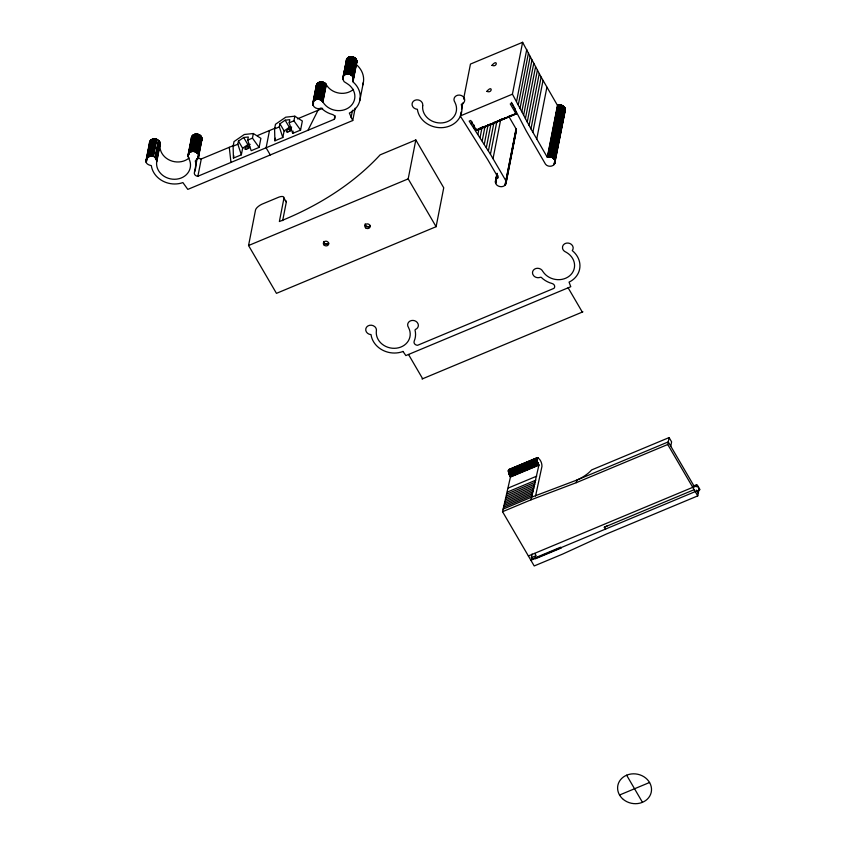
<?xml version="1.0" encoding="UTF-8"?>
<svg xmlns="http://www.w3.org/2000/svg" width="846" height="846" viewBox="0 0 846 846"><rect width="100%" height="100%" fill="white"/><g stroke="black" fill="none" stroke-linecap="round" stroke-linejoin="round"><path stroke-width="1.27" d="M187.981 155.167L188.944 158.784A17.047 14.858 11.1 0 1 176.856 179.119A17.047 14.858 11.1 0 1 156.573 162.982L160.127 143.905C160.328 137.708 149.361 137.01 149.404 143.46M191.418 137.634C192.814 131.849 202.892 133.689 201.993 139.706M692.98 486.207L696.607 484.695L699.103 488.977L697.749 495.893L606.296 534.08L562.653 554.077L534.207 565.953L502.545 511.703L510.445 477.038C509.461 475.632 506.564 468.621 510.022 469.921M502.545 511.703L530.992 499.827L538.902 465.163C532.959 453.456 542.053 458.046 541.958 466.389L535.571 496.01M555.124 162.474C555.737 158.445 550.735 155.664 547.299 157.271L557.482 105.39C560.919 103.794 565.911 106.564 565.297 110.604M312.883 102.789C314.12 97.935 321.639 98.295 323.331 102.673A17.047 14.858 11.1 0 0 349.758 106.924A17.047 14.858 11.1 0 0 346.955 83.49L344.121 81.66L342.82 79.186L346.511 59.474C349.218 53.319 360.089 58.501 356.007 64.307A22.44 19.543 11.1 0 1 362.638 85.192M355.161 108.172L352.74 120.523L187.812 189.388L182.895 182.588A22.44 19.543 11.1 0 1 151.349 165.636C137.189 162.58 155.104 148.071 156.69 161.692M160.127 143.905L159.957 145.692A17.047 14.858 11.1 0 0 170.236 160.454A17.047 14.858 11.1 0 0 189.092 158.001M514.971 108.774L516.102 113.946L476.594 130.443L476.584 129.026M312.84 103.032C312.216 107.315 317.768 110.086 321.205 107.96L321.522 108.288A22.44 19.543 11.1 0 0 332.425 114.485A3.416 2.972 11.1 0 1 334.276 119.307L197.89 176.243A3.416 2.972 11.1 0 1 194.495 172.076A22.44 19.543 11.1 0 0 195.31 160.983L198.546 157.24M495.47 181.107C494.561 187.051 504.66 189.028 506.056 183.18M516.282 131.067L516.049 128.867L508.985 116.706M422.693 105.634L422.672 105.909A17.047 14.858 11.1 0 0 442.469 122.871A17.047 14.858 11.1 0 0 454.979 102.482L454.873 102.207A5.383 4.695 11.1 0 1 456.237 95.799A5.383 4.695 11.1 0 1 463.629 97.163L464.496 98.739A5.383 4.695 11.1 0 1 461.324 104.259L461.356 104.682A22.44 19.543 11.1 0 1 443.378 127.556A22.44 19.543 11.1 0 1 417.395 109.346L417.3 109.261A5.383 4.695 11.1 0 1 412.065 103.963A5.383 4.695 11.1 0 1 418.083 99.913A5.383 4.695 11.1 0 1 422.693 105.634L422.63 105.877M535.55 556.605L535.264 558.836L561.342 547.944M191.376 137.877L191.608 140.076M198.599 156.996C199.497 150.979 189.419 149.139 188.024 154.924M316.235 85.742L316.309 87.466M506.098 182.948L505.866 180.737L490.437 154.258L469.181 121.115L470.757 120.449L476.594 130.443M283.981 198.017L279.37 221.546C316.954 206.498 352.507 184.735 380.129 154.86L415.82 139.96L443.738 187.791L436.102 226.696L276.462 293.351L248.555 245.53L255.513 210.041A7.18 2.792 -30.3 0 1 261.943 204.193L278.884 197.129A7.18 2.792 -30.3 0 1 283.981 198.017L286.297 202.162L282.67 220.616M286.297 202.162L286.318 202.014A7.18 2.792 -30.3 0 0 285.335 200.587M146.009 160.507L149.7 141.779M146.062 161.248L150.038 141.123M146.168 161.745L150.176 140.912M146.242 161.977L146.718 159.513M146.94 158.001L150.493 140.521M146.326 162.221L146.813 159.746M147.278 157.62L150.662 140.33M147.458 157.451L150.852 140.161M147.659 157.282L151.053 139.992M147.87 157.123L151.254 139.833M148.082 156.975L151.476 139.685M148.314 156.848L151.698 139.548M148.547 156.721L151.942 139.431M148.79 156.605L152.174 139.315M149.033 156.499L152.428 139.209M149.287 156.415L152.682 139.125M149.552 156.341L152.946 139.04M149.816 156.267L153.211 138.977M150.091 156.214L153.486 138.924M150.366 156.182L153.761 138.892M150.641 156.15L154.035 138.86M150.926 156.14L154.31 138.85M151.201 156.14L154.596 138.85M151.487 156.15L154.871 138.86M151.762 156.172L155.156 138.881M152.047 156.214L155.431 138.913M152.322 156.256L155.717 138.966M152.597 156.32L155.992 139.03M152.862 156.394L156.256 139.104M153.137 156.489L156.531 139.188M153.401 156.584L156.785 139.294M155.04 157.589L158.435 140.299M155.241 157.768L158.636 140.478M155.431 157.959L158.826 140.669M155.611 158.16L158.995 140.87M155.77 158.371L159.164 141.071M155.928 158.583L159.323 141.293M156.066 158.805L159.46 141.504M156.193 159.027L159.587 141.737M156.309 159.26L159.704 141.959M156.415 159.492L159.809 142.202M156.573 159.968L159.894 142.435M156.637 160.211L160.031 142.921M156.732 160.952L160.074 143.164M187.928 155.653L191.556 137.168M187.96 156.394L191.873 136.492M188.055 156.891L192.148 136.069M188.616 154.659L192.296 135.878M188.7 154.903L192.465 135.688M189.25 152.798L192.835 135.328M189.641 152.46L193.036 135.17M189.853 152.301L193.248 135.011M190.075 152.164L193.47 134.874M190.308 152.026L193.702 134.736M190.54 151.91L193.935 134.62M190.784 151.804L194.178 134.503M191.037 151.698L194.432 134.408M191.302 151.614L194.686 134.324M191.556 151.54L194.95 134.25M191.831 151.476L195.225 134.186M192.105 151.434L195.489 134.144M192.38 151.402L195.764 134.102M192.655 151.371L196.05 134.08M192.93 151.36L196.325 134.07M193.216 151.371L196.61 134.08M193.491 151.381L196.885 134.091M193.776 151.413L197.171 134.123M194.051 151.455L197.446 134.165M194.326 151.508L197.721 134.218M194.601 151.571L197.996 134.281M194.876 151.656L198.271 134.366M195.14 151.741L198.535 134.451M195.405 151.846L198.789 134.556M195.659 151.963L199.053 134.673M195.902 152.09L199.296 134.8M196.145 152.227L199.54 134.937M196.378 152.375L199.772 135.085M196.6 152.534L199.994 135.244M196.822 152.703L200.216 135.413M197.023 152.872L200.417 135.582M197.224 153.063L200.618 135.772M197.404 153.253L200.798 135.963M197.583 153.454L200.978 136.164M194.495 172.076L197.16 158.488M197.319 159.376L197.985 156.721M197.668 159.006L201.845 137.75M197.827 158.805L201.908 137.993M198.101 158.382L202.004 138.48M198.324 157.938L202.046 138.977M197.89 176.243L201.285 158.953L234.152 145.279M233.115 146.199L234.014 141.589L244.283 134.503L253.356 133.52L260.885 138.342L259.098 147.405L251.199 150.704L247.709 140.108L248.322 136.999L243.701 137.496L238.466 141.113L237.853 144.222L241.343 154.818L233.443 158.117L233.115 146.199L237.853 144.222M233.443 158.117L233.898 155.812M241.343 154.818L242.633 148.251L238.466 141.113M259.098 147.405L252.457 138.131L253.356 133.52M269.504 130.527L266.109 147.817L270.276 154.955M274.58 128.888L275.489 124.277L285.758 117.182L294.831 116.198L302.35 121.02L300.573 130.094L292.674 133.393L289.184 122.797L289.797 119.677L285.165 120.185L279.941 123.791L279.328 126.911L282.818 137.507L274.908 140.806L274.58 128.888L279.328 126.911M274.908 140.806L275.415 138.215M282.818 137.507L284.108 130.929L279.941 123.791M300.573 130.094L293.922 120.809L294.831 116.198M292.674 133.393L293.118 131.088M312.809 103.275L316.341 85.266C317.81 80.613 325.044 81.11 326.715 85.383A17.047 14.858 11.1 0 0 353.469 89.369M312.798 104.016L316.615 84.579M312.861 104.513L316.859 84.145M312.988 104.999L313.401 102.281M313.612 101.224L317.155 83.743M313.073 105.232L313.559 102.768M313.929 100.843L317.324 83.553M314.109 100.663L317.504 83.363M314.3 100.484L317.694 83.194M314.5 100.325L317.895 83.035M314.712 100.166L318.107 82.876M314.934 100.029L318.329 82.739M315.167 99.891L318.561 82.601M315.399 99.775L318.794 82.485M315.643 99.669L319.037 82.369M315.896 99.564L319.291 82.273M316.161 99.479L319.545 82.189M316.415 99.405L319.809 82.115M316.69 99.342L320.084 82.051M316.964 99.299L320.348 82.009M317.239 99.268L320.623 81.967M317.514 99.236L320.909 81.946M317.789 99.225L321.184 81.935M318.075 99.236L321.469 81.946M318.35 99.246L321.744 81.956M318.635 99.278L322.03 81.988M318.91 99.32L322.305 82.03M319.185 99.373L322.58 82.083M319.46 99.437L322.855 82.147M319.735 99.521L323.13 82.231M320 99.606L323.394 82.316M320.264 99.712L323.648 82.422M320.518 99.828L323.912 82.538M320.761 99.955L324.155 82.665M321.004 100.092L324.399 82.802M321.237 100.24L324.631 82.95M321.459 100.399L324.853 83.109M321.681 100.568L325.076 83.278M321.882 100.737L325.276 83.447M322.083 100.928L325.477 83.638M322.263 101.118L325.657 83.828M322.442 101.319L325.837 84.029M322.601 101.531L325.996 84.24M322.749 101.742L326.144 84.452M322.886 101.964L326.281 84.674M334.276 119.307L334.995 115.595M342.82 79.186L346.744 59.04M342.863 79.429L347.019 58.628M342.873 77.472L347.177 58.427M343.793 75.717L347.537 58.067M343.962 75.537L347.727 57.898M344.333 75.188L347.939 57.74M344.544 75.03L348.15 57.581M344.756 74.882L348.372 57.443M344.978 74.734L348.605 57.317M345.21 74.607L348.848 57.2M345.454 74.49L349.091 57.094M345.697 74.385L349.345 56.999M345.951 74.289L349.599 56.915M346.215 74.215L349.874 56.851M346.479 74.141L350.138 56.788M346.744 74.088L350.413 56.745M347.019 74.036L350.688 56.714M347.294 74.004L350.963 56.703M347.569 73.993L351.249 56.693M347.854 73.983L351.524 56.703M348.129 73.993L351.809 56.724M348.415 74.014L352.084 56.756M348.689 74.046L352.37 56.798M352.74 120.523L349.345 113.089A22.44 19.543 11.1 0 0 352.623 81.597C354.728 78.932 352.602 74.649 349.25 74.152L352.645 56.862M349.525 74.215L352.909 56.925M349.789 74.3L353.184 57.01M350.054 74.395L353.448 57.105M350.318 74.501L353.702 57.211M350.572 74.628L353.956 57.338M350.815 74.755L354.21 57.465M351.048 74.892L354.442 57.602M351.28 75.051L354.675 57.75M351.502 75.209L354.897 57.919M351.714 75.379L355.109 58.088M351.925 75.558L355.309 58.268M352.116 75.749L355.51 58.459M352.296 75.939L355.69 58.649M352.465 76.151L355.859 58.85M352.623 76.362L356.018 59.061M352.771 76.574L356.166 59.283M352.898 76.796L356.293 59.506M353.131 77.261L356.409 59.738M353.226 77.494L356.61 60.203M352.602 81.491L356.695 60.447M352.75 81.29L356.758 60.69M353.004 80.856L356.843 61.176M353.29 80.18L356.843 62.17M351.069 117.668L352.518 110.255M359.814 100.515L363.41 82.221M436.102 226.696L408.184 178.876L415.82 139.96M460.52 114.654L461.028 112.063M461.535 109.472L462.815 102.99M463.576 99.098L470.45 64.074L522.606 42.3L541.133 77.049L557.482 105.39M471.402 124.383L471.909 121.792M473.601 127.661L474.109 125.071M477.937 134.25L478.952 129.057M480.073 137.56L482.104 127.186M482.188 140.88L484.991 126.614M484.282 144.211L488.1 124.753M486.355 147.542L490.934 124.203M488.406 150.895L494.001 122.363M490.437 154.258L496.792 121.835M493.028 158.636L500.663 119.73M495.439 181.351L497.004 173.324M547.299 157.271L530.96 128.92L512.422 94.17L522.606 42.3M495.428 182.091L497.12 173.451M495.492 182.588L497.12 174.318M495.619 183.074L496.063 180.24M495.523 180.864L497.078 175.048M495.703 183.318L496.211 180.716M496.242 179.299L497.332 175.027M496.57 178.918L497.258 176.137M496.75 178.728L497.448 175.968M496.94 178.559L497.649 175.799M497.141 178.4L497.86 175.651M516.589 101.319L526.772 49.438M518.312 104.798L528.486 52.917M505.009 185.137L505.771 181.245M505.866 180.737L516.049 128.867M520.047 108.267L530.231 56.386M505.178 184.946L516.134 129.1M505.474 184.544L516.25 129.586M505.718 184.111L516.324 130.083M505.993 183.423L516.314 130.823M521.813 111.725L531.986 59.855M523.6 115.183L533.773 63.313M525.408 118.63L535.581 66.76M527.238 122.067L537.411 70.197M529.088 125.504L539.262 73.623M530.96 128.92L541.133 77.049M532.853 132.336L543.037 80.455M536.713 139.135L546.897 87.254M547.552 157.166L557.726 105.295M547.806 157.081L557.99 105.211M548.071 157.007L558.254 105.137M548.345 156.954L558.519 105.073M548.62 156.901L558.794 105.031M548.895 156.87L559.069 104.989M549.17 156.838L559.343 104.967M549.445 156.838L559.629 104.957M549.731 156.838L559.904 104.957M550.016 156.848L560.189 104.978M550.291 156.88L560.464 105.01M550.566 156.922L560.75 105.052M550.852 156.975L561.025 105.105M551.127 157.039L561.3 105.168M551.391 157.123L561.575 105.242M551.655 157.219L561.839 105.338M551.92 157.314L562.093 105.443M552.174 157.43L562.357 105.56M552.427 157.557L562.601 105.687M552.671 157.694L562.844 105.824M552.903 157.842L563.076 105.972M553.125 158.001L563.299 106.131M553.337 158.17L563.521 106.289M553.548 158.35L563.722 106.469M553.749 158.53L563.922 106.659M553.929 158.731L564.113 106.85M554.109 158.932L564.282 107.051M554.267 159.143L564.441 107.262M554.416 159.355L564.599 107.474M554.553 159.577L564.737 107.696M554.68 159.799L564.853 107.928M516.102 113.946L510.265 103.952L511.851 103.297L526.223 130.897L545.501 164.187C548.24 167.889 556.086 166.588 554.786 160.782M554.891 160.275L564.969 108.161M554.024 164.674L565.149 108.637M554.193 164.484L565.223 108.88M554.49 164.082L565.318 109.367M554.627 163.86L565.35 109.864M560.665 547.193L532.219 559.079L531.383 557.651L532.092 554.014M530.992 499.827L576.295 482.685L576.803 480.084A18.549 7.223 -30.3 0 0 591.64 469.921L669.101 437.583L671.608 441.866L670.762 446.18M697.749 495.893L667.748 444.499L669.101 437.583M696.184 486.852L696.607 484.695M201.94 139.95L200.893 141.906M516.229 131.31L515.648 132.674M565.255 110.847L564.673 112.201M555.071 162.718L554.849 163.415M346.511 59.474L346.405 62.615M307.955 130.337L318.033 110.255L322.654 108.32M242.633 148.251L247.867 144.634L250.173 144.38M284.108 130.929L289.332 127.323L291.648 127.069M497.353 178.242L498.283 177.734L487.698 159.598L460.266 115.955L512.422 94.17M257.311 135.614L275.563 127.989M297.411 118.874L318.033 110.255M247.709 140.108L252.457 138.131M289.184 122.797L293.922 120.809M479.026 128.624L482.622 127.133M499.383 120.132L502.979 118.63M477.842 129.311L485.022 126.318M487.423 125.314L491.008 123.812M493.408 122.818L505.379 117.816M507.769 116.811L511.365 115.31M477.831 129.491L514.96 113.988M476.626 130.147L516.145 113.65M476.615 130.305L516.123 113.808M248.555 245.53L408.184 178.876M422.038 379.008L582.926 311.825M508.732 469.551L537.496 457.549M508.562 469.794L537.781 457.591M508.478 470.016L537.993 457.686M508.425 470.291L538.225 457.845M508.414 470.439L537.157 458.426M508.404 470.609L536.85 458.733M508.404 470.778L536.85 458.902M508.404 470.968L536.85 459.092M508.414 471.159L536.872 459.283M508.435 471.37L536.882 459.484M508.467 471.582L536.914 459.695M508.499 471.793L536.946 459.917M508.531 472.026L536.988 460.139M508.583 472.258L537.03 460.372M508.636 472.491L537.083 460.615M508.689 472.745L537.136 460.859M508.753 472.988L537.199 461.112M508.827 473.242L537.273 461.366M508.901 473.496L537.347 461.62M508.985 473.76L537.432 461.884M509.07 474.024L537.527 462.138M509.165 474.278L537.612 462.402M509.26 474.543L537.718 462.667M509.366 474.807L537.813 462.931M509.472 475.071L537.919 463.185M509.588 475.325L538.035 463.449M509.694 475.589L538.151 463.703M509.821 475.843L538.268 463.957M509.937 476.087L538.384 464.211M510.064 476.33L538.511 464.454M510.191 476.573L538.638 464.697M510.318 476.806L538.765 464.93M510.445 477.038L538.902 465.163M508.287 488.015L536.745 476.139M507.441 492.034L535.888 480.158M506.997 494.011L535.455 482.135M506.543 495.968L535 484.092M506.077 497.913L534.535 486.027M505.601 499.827L534.059 487.952M505.115 501.72L533.562 489.845M504.618 503.603L533.065 491.727M504.11 505.453L532.557 493.578M503.582 507.293L532.028 495.418M503.053 509.112L531.5 497.226L576.803 480.084L668.255 441.898L694.439 486.757M576.295 482.685L667.748 444.499M528.369 555.959L697.495 485.35L699.991 489.633L530.876 560.242M531.383 557.651L536.121 555.674L534.809 553.411M605.556 529.342L604.298 527.206L694.534 489.527M619.536 795.029L649.569 782.487M403.024 351.471L402.611 351.629A22.44 19.543 11.1 0 1 371.056 334.688L370.96 334.604A5.383 4.695 11.1 0 1 365.832 328.703A5.383 4.695 11.1 0 1 373.107 325.625L374.746 326.63A5.383 4.695 11.1 0 1 376.354 330.976L376.28 332.023A17.047 14.858 11.1 0 0 396.563 348.161A17.047 14.858 11.1 0 0 408.65 327.825L408.544 327.539A5.383 4.695 11.1 0 1 409.898 321.142A5.383 4.695 11.1 0 1 417.29 322.495L418.157 324.081A5.383 4.695 11.1 0 1 415.502 329.411L415.016 330.025A22.44 19.543 11.1 0 1 414.202 341.118A3.416 2.972 11.1 0 0 417.607 345.284L553.982 288.349A3.416 2.972 11.1 0 0 552.131 283.526A22.44 19.543 11.1 0 1 541.229 277.329L540.361 277.276A5.383 4.695 11.1 0 1 533.731 275.817L532.779 274.273A5.383 4.695 11.1 0 1 535.994 268.489A5.383 4.695 11.1 0 1 542.836 271.471L543.037 271.714A17.047 14.858 11.1 0 0 569.464 275.965A17.047 14.858 11.1 0 0 566.661 252.531L565.625 251.949A5.383 4.695 11.1 0 1 562.527 248.227L562.579 246.514A5.383 4.695 11.1 0 1 569.897 243.489A5.383 4.695 11.1 0 1 572.308 250.532L572.33 250.649A22.44 19.543 11.1 0 1 569.051 282.13L570.775 286.709L405.858 355.574L402.971 351.386M511.354 102.345L513.67 106.31M696.385 490.088L698.257 493.303M568.131 287.809L582.302 312.079M285.165 120.185L289.332 127.323M288.983 129.131L290.167 131.172M408.502 354.463L422.662 378.744M626.632 775.2L642.463 802.325M243.701 137.496L247.867 144.634M247.508 146.453L248.703 148.494M514.241 107.294L514.738 108.267M229.277 147.32L230.969 162.485M607.111 525.905A18.549 7.223 -30.3 0 1 604.298 527.206M328.703 243.066A2.697 2.348 11.1 0 1 323.69 241.48M370.347 225.427A2.697 2.348 11.1 0 1 367.037 226.707A2.697 2.348 11.1 0 1 365.229 223.799M370.062 226.442A5.383 4.695 11.1 0 1 365.028 225.459M328.597 243.764A5.383 4.695 11.1 0 1 323.553 242.77M201.285 158.953A3.416 2.972 11.1 0 1 197.837 156.721M486.862 91.379C492.552 93.843 492.668 84.283 486.862 91.379M491.97 65.353C497.66 67.817 497.776 58.258 491.97 65.353M623.375 799.47A17.047 14.858 11.1 0 0 651.198 792.427A17.047 14.858 11.1 0 0 629.075 774.386A17.047 14.858 11.1 0 0 623.375 799.47M324.251 245.234A2.697 2.348 11.1 0 0 328.65 244.124A2.697 2.348 11.1 0 0 325.16 241.269A2.697 2.348 11.1 0 0 324.251 245.234M365.726 227.912A2.697 2.348 11.1 0 0 370.114 226.802A2.697 2.348 11.1 0 0 366.625 223.957A2.697 2.348 11.1 0 0 365.726 227.912M246.514 149.224A2.697 1.047 -30.3 0 0 249.591 146.4A2.697 1.047 -30.3 0 0 245.668 147.616A2.697 1.047 -30.3 0 0 246.514 149.224M287.862 131.944A2.697 1.047 -30.3 0 0 291.077 129.142A2.697 1.047 -30.3 0 0 287.228 130.21A2.697 1.047 -30.3 0 0 287.862 131.944"/></g></svg>
